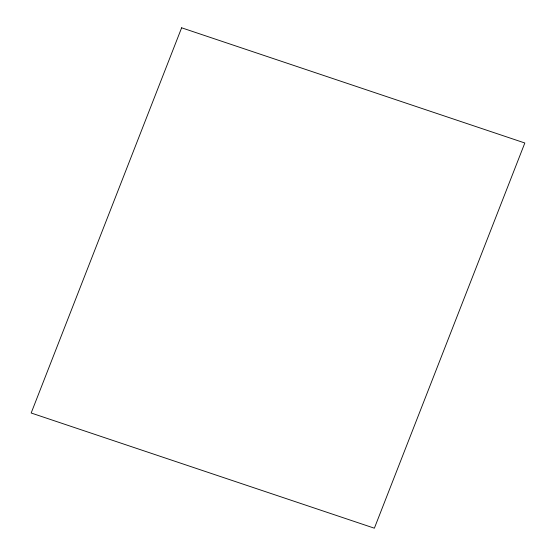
<?xml version="1.0" encoding="UTF-8"?>
<svg xmlns="http://www.w3.org/2000/svg" width="556" height="556" viewBox="0 0 556 556"><rect width="100%" height="100%" fill="white"/><g stroke="black" fill="none" stroke-linecap="round" stroke-linejoin="round"><path stroke-width="0.83" d="M181.631 27.8L31.171 413.004L374.369 528.2L524.829 142.996L181.631 27.8"/></g></svg>
